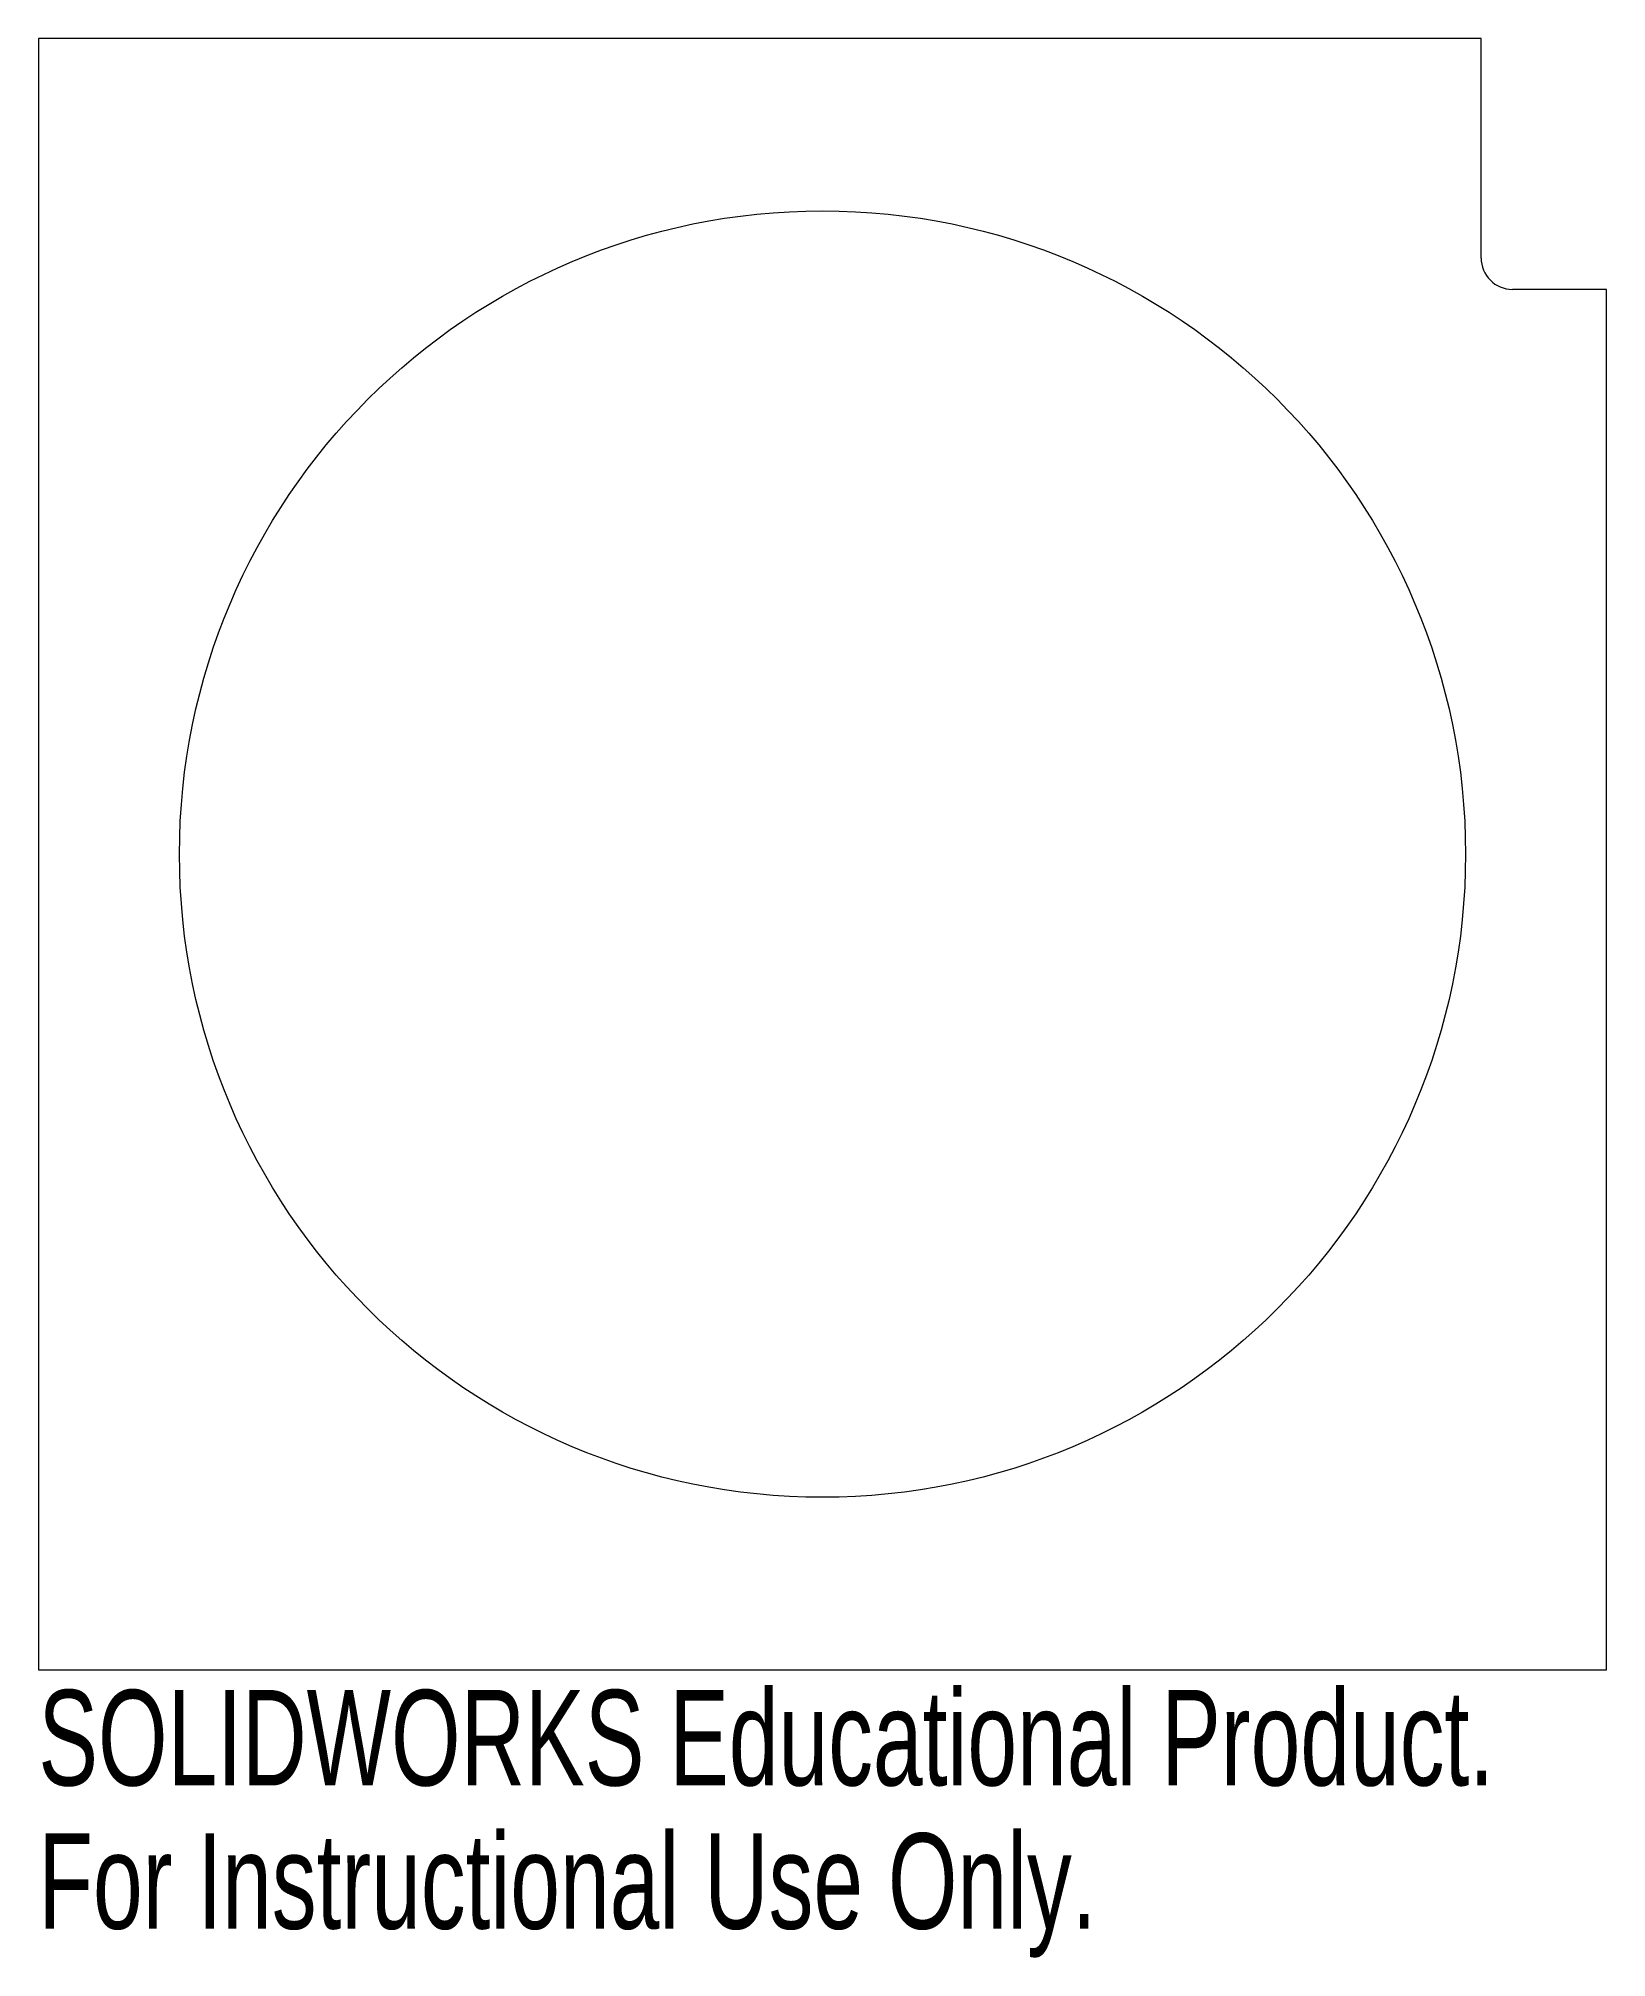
# Model space of a CAD drawing. Header units: inches. Extents: x -1.56 to 1.56, y -2.2 to 1.62.
import ezdxf

# ---------------------------------------------------------------- set-up
doc = ezdxf.new("R2010")
doc.units = ezdxf.units.IN
doc.header["$MEASUREMENT"] = 0
doc.styles.add('SLDTEXTSTYLE0', font='TXT', dxfattribs={"width": 0.7})

msp = doc.modelspace()

# ---------------------------------------------------------------- linework, layer by layer
at = {"color": 7, "linetype": 'Continuous', "lineweight": 15}
for p, q in [((-1.5625, 1.625), (-1.5625, -1.625)), ((1.3125, 1.625), (-1.5625, 1.625)), ((1.3125, 1.1875), (1.3125, 1.625)), ((1.5625, 1.125), (1.375, 1.125)), ((1.5625, -1.625), (1.5625, 1.125)), ((-1.5625, -1.625), (1.5625, -1.625))]:
    msp.add_line(p, q, dxfattribs=at)
msp.add_circle((0, 0), 1.2813, dxfattribs=at)
msp.add_arc((1.375, 1.1875), 0.0625, 180, 270, dxfattribs=at)

# ---------------------------------------------------------------- texts
at = {"color": 7, "linetype": 'Continuous', "char_height": 0.1903, "attachment_point": 1, "style": 'SLDTEXTSTYLE0'}
for s, insert in [('SOLIDWORKS Educational Product.', (-1.5625, -1.6651)), ('For Instructional Use Only.', (-1.5625, -1.9506))]:
    msp.add_mtext(s, dxfattribs=dict(at, insert=insert))

doc.saveas('drawing.dxf')
